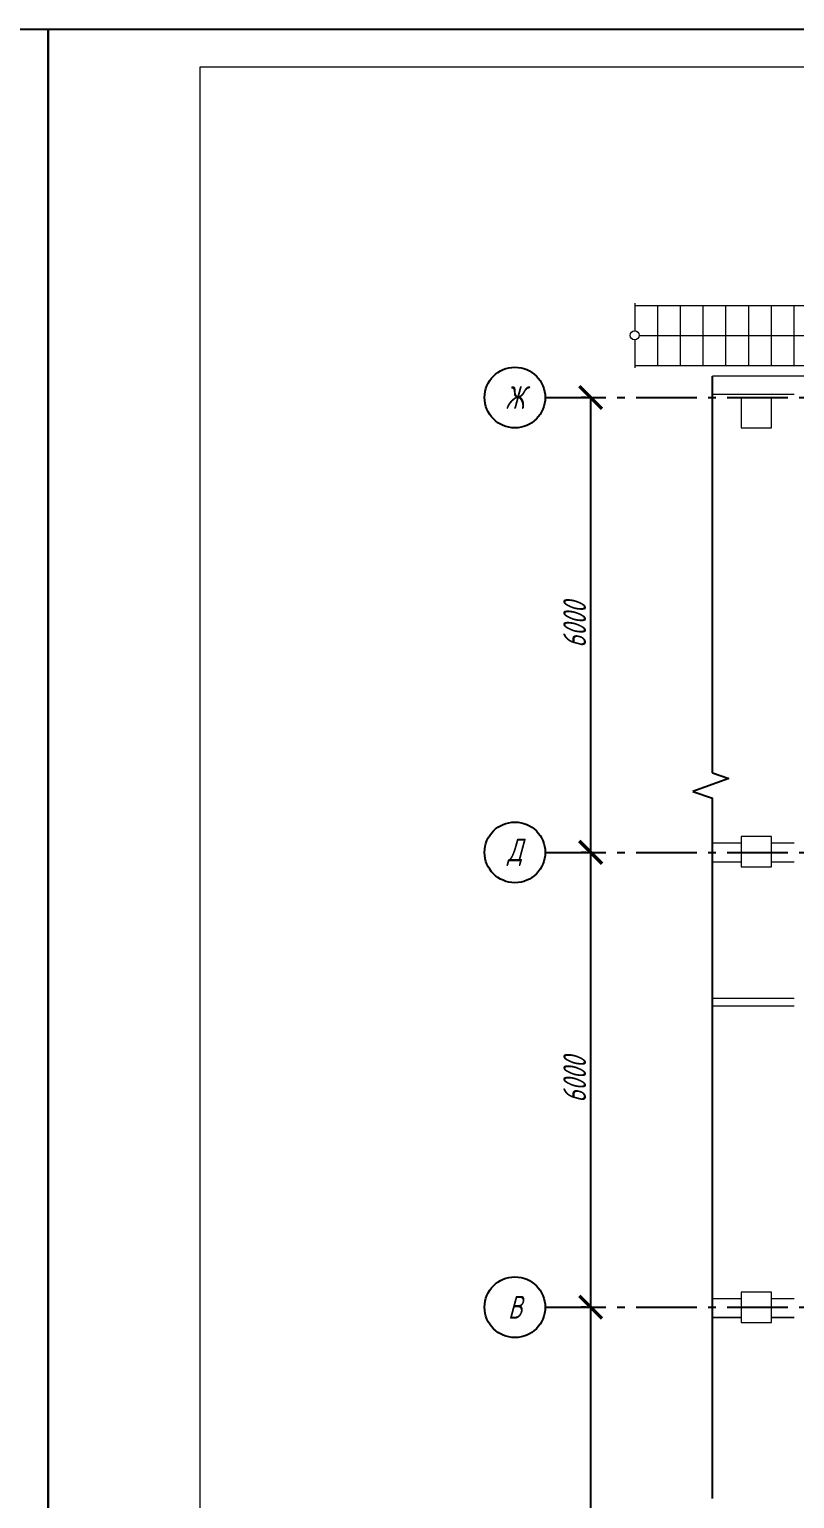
# Model space of a CAD drawing. Header units: millimetres. Extents: x -14296 to 10264, y -13087 to -5602.
# Drawn here: x -1884.2 to -1783.3, y -12686.5 to -12492.7 of the extents above; entities that cross this region are included whole.
import ezdxf

# ---------------------------------------------------------------- set-up
doc = ezdxf.new("R2010")
doc.units = ezdxf.units.MM
doc.linetypes.add('gost6', pattern=[12, 8, -1.5, 1, -1.5])
doc.layers.get('Defpoints').update_dxf_attribs({"color": 33})
doc.layers.add('TX', color=7, linetype='Continuous')
for name, color, linetype, lineweight in [('Осевая', 4, 'gost6', 25), ('Размерная', 4, 'Continuous', 25), ('Рамка толстая', 7, 'Continuous', 15), ('Рамка тонкая', 5, 'Continuous', 25), ('Строительный', 251, 'Continuous', 13), ('Текст', 7, 'Continuous', 20)]:
    doc.layers.add(name, color=color, linetype=linetype, lineweight=lineweight)
doc.styles.add('gost shx', font='gost.shx', dxfattribs={"oblique": 15})
doc.styles.add('Simplex', font='simplex.shx', dxfattribs={"width": 0.7, "oblique": 15})
doc.dimstyles.new('ISO-25', dxfattribs={"dimtxt": 3, "dimasz": 2.5, "dimexe": 1.25, "dimexo": 0.625, "dimtad": 1, "dimtxsty": 'gost shx', "dimcen": 2.5, "dimclrt": 2, "dimadec": 0, "dimazin": 0, "dimtfac": 1, "dimtmove": 0, "dimatfit": 3, "dimfxl": 1, "dimarcsym": 0})

# ---------------------------------------------------------------- blocks, each defined once
blk = doc.blocks.new('A$C22994256')
at = {"layer": 'TX', "color": 5, "linetype": 'ByBlock'}
for p, q in [((-1.93, 2.68), (-6.65, 0.95)), ((-4.08, 3.42), (-1.93, 2.68)), ((-6.65, 0.95), (-4.08, 0.07))]:
    blk.add_line(p, q, dxfattribs=at)
blk = doc.blocks.new('_ArchTick')
at = {"color": 0, "const_width": 0.15}
blk.add_lwpolyline([(-0.5, -0.5), (0.5, 0.5)], dxfattribs=at)
blk = doc.blocks.new('*D916')
at = {"layer": 'Defpoints', "color": 0, "lineweight": 15, "transparency": 16777216}
for p in [(-1810.16, -12661.3), (-1810.16, -12661.3), (-1810.16, -12721.3)]:
    blk.add_point(p, dxfattribs=at)
at = {"layer": 'Размерная', "color": 0, "lineweight": -2, "transparency": 16777216}
for p, q in [((-1810.78, -12661.3), (-1811.41, -12661.3)), ((-1810.16, -12721.3), (-1810.16, -12661.3)), ((-1810.78, -12721.3), (-1811.41, -12721.3))]:
    blk.add_line(p, q, dxfattribs=at)
at = {"layer": 'Размерная', "color": 0, "lineweight": -2, "transparency": 16777216, "xscale": 3, "yscale": 3, "zscale": 3}
for p, rotation in [((-1810.16, -12661.3), 90), ((-1810.16, -12721.3), 270)]:
    blk.add_blockref('_ArchTick', p, dxfattribs=dict(at, rotation=rotation))
at = {"layer": 'Размерная', "color": 2, "transparency": 16777216, "insert": (-1812.28, -12691.3), "char_height": 3, "attachment_point": 5, "rotation": 90, "style": 'Simplex'}
blk.add_mtext('6000', dxfattribs=at)
blk = doc.blocks.new('*D917')
at = {"layer": 'Defpoints', "color": 0, "lineweight": 15, "transparency": 16777216}
for p in [(-1810.16, -12601.3), (-1810.16, -12601.3), (-1810.16, -12661.3)]:
    blk.add_point(p, dxfattribs=at)
at = {"layer": 'Размерная', "color": 0, "lineweight": -2, "transparency": 16777216}
for p, q in [((-1810.78, -12601.3), (-1811.41, -12601.3)), ((-1810.16, -12661.3), (-1810.16, -12601.3)), ((-1810.78, -12661.3), (-1811.41, -12661.3))]:
    blk.add_line(p, q, dxfattribs=at)
at = {"layer": 'Размерная', "color": 0, "lineweight": -2, "transparency": 16777216, "xscale": 3, "yscale": 3, "zscale": 3}
for p, rotation in [((-1810.16, -12601.3), 90), ((-1810.16, -12661.3), 270)]:
    blk.add_blockref('_ArchTick', p, dxfattribs=dict(at, rotation=rotation))
at = {"layer": 'Размерная', "color": 2, "transparency": 16777216, "insert": (-1812.28, -12631.3), "char_height": 3, "attachment_point": 5, "rotation": 90, "style": 'Simplex'}
blk.add_mtext('6000', dxfattribs=at)
blk = doc.blocks.new('*D918')
at = {"layer": 'Defpoints', "color": 0, "lineweight": 15, "transparency": 16777216}
for p in [(-1810.16, -12541.3), (-1810.16, -12541.3), (-1810.16, -12601.3)]:
    blk.add_point(p, dxfattribs=at)
at = {"layer": 'Размерная', "color": 0, "lineweight": -2, "transparency": 16777216}
for p, q in [((-1810.78, -12541.3), (-1811.41, -12541.3)), ((-1810.16, -12601.3), (-1810.16, -12541.3)), ((-1810.78, -12601.3), (-1811.41, -12601.3))]:
    blk.add_line(p, q, dxfattribs=at)
at = {"layer": 'Размерная', "color": 0, "lineweight": -2, "transparency": 16777216, "xscale": 3, "yscale": 3, "zscale": 3}
for p, rotation in [((-1810.16, -12541.3), 90), ((-1810.16, -12601.3), 270)]:
    blk.add_blockref('_ArchTick', p, dxfattribs=dict(at, rotation=rotation))
at = {"layer": 'Размерная', "color": 2, "transparency": 16777216, "insert": (-1812.28, -12571.3), "char_height": 3, "attachment_point": 5, "rotation": 90, "style": 'Simplex'}
blk.add_mtext('6000', dxfattribs=at)
blk = doc.blocks.new('A$C551E481E')
at = {"layer": 'Рамка толстая'}
for p, q in [((20, 589), (20, 5)), ((836, 589), (20, 589))]:
    blk.add_line(p, q, dxfattribs=at)
at = {"layer": 'Рамка тонкая'}
for p, q in [((0, 594), (0, 0)), ((841, 594), (0, 594)), ((841, 0), (841, 594))]:
    blk.add_line(p, q, dxfattribs=at)

msp = doc.modelspace()

# ---------------------------------------------------------------- linework, layer by layer
at = {"layer": 'Осевая'}
for p, q in [((-1816.15747, -12541.30291), (-1777.35747, -12541.30291)), ((-1816.15747, -12601.30291), (-1777.35747, -12601.30291)), ((-1816.15747, -12661.30291), (-1777.35747, -12661.30291))]:
    msp.add_line(p, q, dxfattribs=at)
at = {"layer": 'Рамка тонкая'}
for p, q in [((-1794.10313, -12590.79953), (-1794.10313, -12538.50291)), ((-1794.10313, -12686.5488), (-1794.10313, -12594.14442))]:
    msp.add_line(p, q, dxfattribs=at)
for centre in [(-1820.15747, -12541.30291), (-1820.15747, -12601.30291), (-1820.15747, -12661.30291)]:
    msp.add_circle(centre, 4, dxfattribs=at)
at = {"layer": 'Строительный'}
for p, q in [((-1804.35474, -12528.86856), (-1804.35474, -12532.50748)), ((-1804.35474, -12529.16856), (-1760.65048, -12529.16856)), ((-1801.35474, -12529.16856), (-1801.35474, -12537.0685)), ((-1798.35474, -12529.16856), (-1798.35474, -12537.0685)), ((-1795.35474, -12529.16856), (-1795.35474, -12537.0685)), ((-1792.35474, -12529.16856), (-1792.35474, -12537.0685)), ((-1789.35474, -12529.16856), (-1789.35474, -12537.0685)), ((-1786.35474, -12529.16856), (-1786.35474, -12537.0685)), ((-1783.35474, -12529.16856), (-1783.35474, -12537.0685)), ((-1803.75474, -12533.10748), (-1760.65048, -12533.10748)), ((-1804.35474, -12533.70748), (-1804.35474, -12537.3685)), ((-1804.35474, -12537.0685), (-1760.65048, -12537.0685)), ((-1754.60741, -12538.50291), (-1794.10313, -12538.50291)), ((-1783.30741, -12540.90291), (-1794.10313, -12540.90291)), ((-1786.30741, -12541.31391), (-1790.30741, -12541.31391)), ((-1790.30741, -12541.31391), (-1790.30741, -12545.31391)), ((-1786.30741, -12545.31391), (-1786.30741, -12541.31391)), ((-1790.30741, -12545.31391), (-1786.30741, -12545.31391)), ((-1786.30741, -12659.30291), (-1790.30741, -12659.30291)), ((-1790.30741, -12659.30291), (-1790.30741, -12663.30291)), ((-1786.30741, -12659.30291), (-1790.30741, -12659.30291)), ((-1790.30741, -12659.30291), (-1790.30741, -12663.30291)), ((-1786.30741, -12663.30291), (-1786.30741, -12659.30291)), ((-1786.30741, -12663.30291), (-1786.30741, -12659.30291)), ((-1794.10313, -12660.14218), (-1790.30741, -12660.14218)), ((-1794.10313, -12660.14218), (-1790.30741, -12660.14218)), ((-1786.30741, -12660.14218), (-1783.30741, -12660.14218)), ((-1786.30741, -12660.14218), (-1783.30741, -12660.14218)), ((-1794.10313, -12662.64218), (-1790.30741, -12662.64218)), ((-1790.30741, -12662.64218), (-1794.10313, -12662.64218)), ((-1790.30741, -12663.30291), (-1786.30741, -12663.30291)), ((-1790.30741, -12663.30291), (-1786.30741, -12663.30291)), ((-1786.30741, -12662.64218), (-1783.30741, -12662.64218)), ((-1783.30741, -12662.64218), (-1786.30741, -12662.64218))]:
    msp.add_line(p, q, dxfattribs=at)
at = {"layer": 'Строительный', "ltscale": 100}
for p, q in [((-1786.30741, -12599.21364), (-1790.30741, -12599.21364)), ((-1790.30741, -12599.21364), (-1790.30741, -12603.21364)), ((-1786.30741, -12603.21364), (-1786.30741, -12599.21364)), ((-1794.10313, -12600.05291), (-1790.30741, -12600.05291)), ((-1794.10313, -12600.05291), (-1790.30741, -12600.05291)), ((-1786.30741, -12600.05291), (-1783.30741, -12600.05291)), ((-1786.30741, -12600.05291), (-1783.30741, -12600.05291)), ((-1794.10313, -12602.55291), (-1790.30741, -12602.55291)), ((-1790.30741, -12603.21364), (-1786.30741, -12603.21364)), ((-1786.30741, -12602.55291), (-1783.30741, -12602.55291)), ((-1794.10313, -12620.55291), (-1783.30741, -12620.55291)), ((-1794.10313, -12621.55291), (-1783.30741, -12621.55291))]:
    msp.add_line(p, q, dxfattribs=at)
at = {"layer": 'Строительный'}
msp.add_circle((-1804.35474, -12533.10748), 0.6, dxfattribs=at)

# ---------------------------------------------------------------- block references
for p in [(-2722.71622, -13086.74065), (-1881.71622, -13086.74065)]:
    msp.add_blockref('A$C551E481E', p)
at = {"layer": 'Рамка тонкая'}
msp.add_blockref('A$C22994256', (-1790.02379, -12594.21771), dxfattribs=at)

# ---------------------------------------------------------------- texts
at = {"layer": 'Текст', "char_height": 3, "width": 10, "attachment_point": 5, "style": 'Simplex'}
for s, insert in [('Ж', (-1820.15747, -12541.30291)), ('Д', (-1820.15747, -12601.30291)), ('В', (-1820.15747, -12661.30291))]:
    msp.add_mtext(s, dxfattribs=dict(at, insert=insert))

# ---------------------------------------------------------------- dimensions: what is measured, and where the dimension line sits
at = {"layer": 'Размерная'}
for base, p1, p2, picture, middle in [((-1810.15747, -12541.30291), (-1810.15747, -12601.30291), (-1810.15747, -12541.30291), '*D918', (-1812.28247, -12571.30291)), ((-1810.15747, -12601.30291), (-1810.15747, -12661.30291), (-1810.15747, -12601.30291), '*D917', (-1812.28247, -12631.30291)), ((-1810.15747, -12661.30291), (-1810.15747, -12721.30291), (-1810.15747, -12661.30291), '*D916', (-1812.28247, -12691.30291))]:
    dim = msp.add_linear_dim(base=base, p1=p1, p2=p2, angle=90, dimstyle='ISO-25', override={"dimtxt": 3, "dimasz": 3, "dimlfac": 100, "dimrnd": 500, "dimtxsty": 'Simplex', "dimblk1": 'ArchTick', "dimblk2": 'ArchTick', "dimsah": 1}, dxfattribs=at)
    dim.commit()
    dim.dimension.update_dxf_attribs({"geometry": picture, "text_midpoint": middle})

doc.saveas('drawing.dxf')
